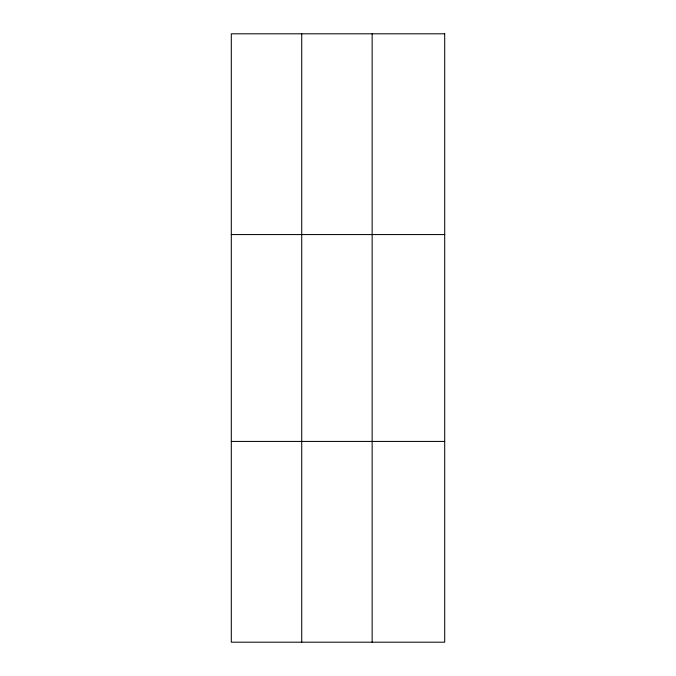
<?xml version="1.0" encoding="UTF-8"?>
<svg xmlns="http://www.w3.org/2000/svg" width="676" height="676" viewBox="0 0 676 676"><rect width="100%" height="100%" fill="white"/><g stroke="black" fill="none" stroke-linecap="round" stroke-linejoin="round"><path stroke-width="1.01" d="M301.724 33.8L301.724 642.2M372.146 33.8L372.146 642.2M231.302 234.572L444.698 234.572M231.302 441.428L444.698 441.428M444.698 33.8L444.698 642.2L231.302 642.2L231.302 33.8L444.698 33.8"/></g></svg>
